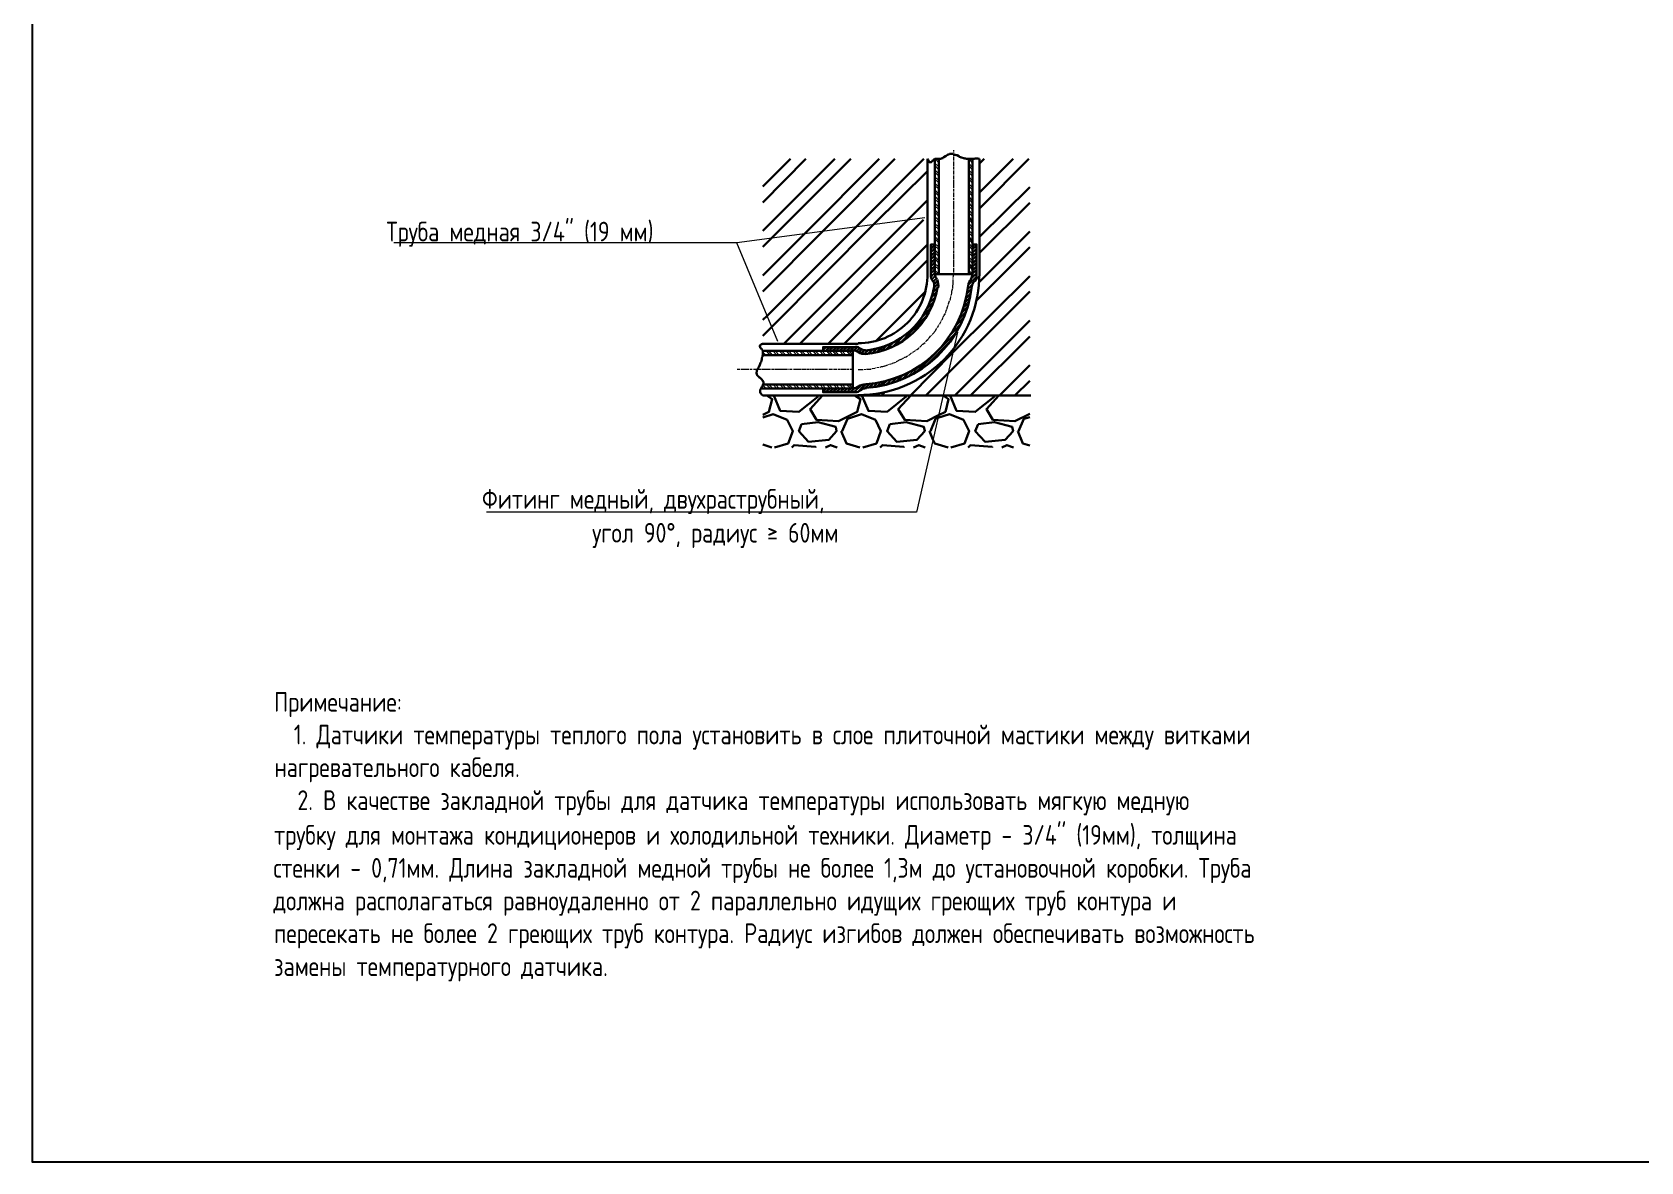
# Model space of a CAD drawing. Header units: millimetres. Extents: x -559267 to 14075, y 0 to 209897.
# Drawn here: x 420 to 624.3, y 0 to 143.5 of the extents above; entities that cross this region are included whole.
import ezdxf

# ---------------------------------------------------------------- set-up
doc = ezdxf.new("R2010")
doc.units = ezdxf.units.MM
doc.linetypes.add('JIS_02_0.7', pattern=[1.35, 0.75, -0.6])
doc.layers.add('01_Lutron', color=1, linetype='JIS_02_0.7', lineweight=13)
doc.layers.add('PDF _Геометрия', color=7, linetype='Continuous')
doc.layers.add('PDF _Текст', color=7, linetype='Continuous', true_color=0x535353)
doc.styles.add('Unecom', font='GOST2304A_0.ttf', dxfattribs={"height": 2.5})

# ---------------------------------------------------------------- blocks, each defined once
blk = doc.blocks.new('ТП')
at = {"layer": 'PDF _Геометрия', "lineweight": 30}
for points in [[(-36.39, -153.83), (-30.93, -148.32)], [(-36.39, -159.47), (-35.32, -158.4), (-25.24, -148.32)], [(-36.39, -165.16), (-28.8, -157.51), (-19.61, -148.32)], [(-36.39, -151.82), (-32.89, -148.32)], [(-36.39, -157.45), (-27.26, -148.32)], [(-36.39, -163.14), (-31.11, -157.81), (-21.63, -148.32)], [(-36.39, -168.77), (-35.85, -168.24), (-24.59, -156.98), (-15.94, -148.32)], [(-15.46, -148.32), (-15.4, -148.44), (-15.35, -148.5), (-15.35, -148.56), (-15.29, -148.62), (-15.29, -148.68), (-15.23, -148.68), (-15.23, -148.74), (-15.17, -148.74), (-15.11, -148.74), (-15.05, -148.74), (-14.99, -148.74), (-14.99, -148.68), (-14.93, -148.68), (-14.93, -148.62), (-14.87, -148.56), (-14.75, -148.5), (-14.69, -148.44), (-14.69, -148.38), (-14.63, -148.38), (-14.57, -148.38), (-14.57, -148.32), (-14.52, -148.32), (-14.46, -148.32), (-14.4, -148.32), (-14.34, -148.32), (-14.28, -148.32), (-14.22, -148.32), (-14.1, -148.32), (-14.04, -148.32), (-13.98, -148.32), (-13.92, -148.32), (-13.86, -148.32), (-13.8, -148.32), (-13.75, -148.26), (-13.69, -148.26), (-13.63, -148.2), (-13.57, -148.2), (-13.51, -148.2), (-13.51, -148.14), (-13.39, -148.09), (-13.21, -147.97), (-13.09, -147.91), (-12.97, -147.85), (-12.92, -147.79), (-12.86, -147.73), (-12.8, -147.73), (-12.74, -147.73), (-12.68, -147.67), (-12.62, -147.67), (-12.56, -147.67), (-12.5, -147.67), (-12.44, -147.67), (-12.38, -147.67), (-12.32, -147.67), (-12.26, -147.67), (-12.2, -147.73), (-12.14, -147.73), (-12.09, -147.73), (-12.03, -147.79), (-11.97, -147.79), (-11.85, -147.85), (-11.73, -147.85), (-11.49, -147.97), (-11.43, -148.03), (-11.31, -148.09), (-11.2, -148.14), (-11.08, -148.14), (-10.96, -148.2), (-10.84, -148.2), (-10.78, -148.26), (-10.66, -148.26), (-10.54, -148.32), (-10.43, -148.32), (-10.31, -148.32), (-10.19, -148.32), (-10.07, -148.32), (-10.01, -148.32), (-9.95, -148.32), (-9.89, -148.32), (-9.83, -148.32), (-9.77, -148.32), (-9.71, -148.32), (-9.66, -148.32), (-9.54, -148.32), (-9.42, -148.26), (-9.36, -148.26), (-9.3, -148.26), (-9.24, -148.26), (-9.18, -148.26), (-9.12, -148.26), (-9.06, -148.26), (-9, -148.32), (-8.88, -148.32)], [(-8.88, -148.91), (-8.29, -148.32)], [(-8.88, -154.61), (-2.6, -148.32)], [(-8.88, -152.59), (-4.62, -148.32)], [(-36.39, -170.79), (-35.26, -169.66), (-22.28, -156.62), (-15.46, -149.86)], [(-8.88, -158.22), (-2.48, -151.88)], [(-33.72, -171.79), (-18.01, -156.09), (-15.46, -153.54)], [(-8.88, -160.24), (-2.48, -153.89)], [(-31.7, -171.79), (-16, -156.03)], [(-28.09, -171.79), (-15.46, -159.17)], [(-8.88, -163.91), (-2.48, -157.51)], [(-26.07, -171.79), (-15.46, -161.18)], [(-9.24, -166.28), (-2.48, -159.52)], [(-17.66, -178.37), (-12.26, -172.92), (-2.48, -163.2)], [(-22.1, -171.5), (-15.7, -165.1)], [(-15.7, -178.37), (-12.86, -175.53), (-2.48, -165.16)], [(-12.03, -178.37), (-2.48, -168.83)], [(-10.01, -178.37), (-2.48, -170.85)], [(-36.39, -171.79), (-36.45, -171.79), (-36.51, -171.85), (-36.57, -171.85), (-36.62, -171.85), (-36.62, -171.91), (-36.68, -171.91), (-36.74, -171.97), (-36.74, -172.03), (-36.8, -172.03), (-36.8, -172.09), (-36.8, -172.15), (-36.74, -172.15), (-36.74, -172.21), (-36.74, -172.27), (-36.68, -172.27), (-36.68, -172.33), (-36.62, -172.39), (-36.57, -172.45), (-36.51, -172.51), (-36.45, -172.57), (-36.45, -172.62), (-36.39, -172.68), (-36.39, -172.74), (-36.39, -172.8), (-36.39, -172.86), (-36.39, -172.92), (-36.39, -172.98), (-36.39, -173.04), (-36.39, -173.1), (-36.39, -173.22), (-36.45, -173.34), (-36.45, -173.45), (-36.51, -173.57), (-36.51, -173.69), (-36.51, -173.81), (-36.57, -173.93), (-36.57, -173.99), (-36.62, -174.05), (-36.62, -174.11), (-36.68, -174.17), (-36.68, -174.22), (-36.74, -174.34), (-36.8, -174.46), (-36.92, -174.76), (-36.98, -174.88), (-37.04, -174.94), (-37.04, -175), (-37.1, -175.05), (-37.1, -175.11), (-37.16, -175.11), (-37.16, -175.17), (-37.16, -175.23), (-37.16, -175.29), (-37.16, -175.35), (-37.22, -175.41), (-37.22, -175.47), (-37.22, -175.53), (-37.22, -175.59), (-37.16, -175.59), (-37.16, -175.65), (-37.16, -175.71), (-37.1, -175.77), (-37.1, -175.83), (-37.04, -175.83), (-37.04, -175.88), (-36.98, -175.94), (-36.92, -175.94), (-36.92, -176), (-36.86, -176.06), (-36.74, -176.12), (-36.68, -176.18), (-36.62, -176.24), (-36.57, -176.3), (-36.51, -176.3), (-36.51, -176.36), (-36.45, -176.42), (-36.39, -176.48), (-36.39, -176.54), (-36.39, -176.6), (-36.33, -176.6), (-36.33, -176.65), (-36.33, -176.71), (-36.33, -176.77), (-36.33, -176.83), (-36.33, -176.89), (-36.39, -176.95), (-36.39, -177.01), (-36.39, -177.07), (-36.45, -177.13), (-36.45, -177.19), (-36.51, -177.25), (-36.57, -177.37), (-36.62, -177.43), (-36.62, -177.48), (-36.68, -177.54), (-36.68, -177.6), (-36.74, -177.66), (-36.74, -177.72), (-36.74, -177.78), (-36.74, -177.84), (-36.74, -177.9), (-36.74, -177.96), (-36.74, -178.02), (-36.68, -178.02), (-36.68, -178.08), (-36.62, -178.14), (-36.57, -178.2), (-36.51, -178.26), (-36.39, -178.37)], [(-6.34, -178.37), (-2.48, -174.52)], [(-4.38, -178.37), (-2.48, -176.48)], [(-35.91, -178.37), (-35.2, -178.85), (-35.62, -180.45), (-36.39, -180.8)], [(-35.02, -178.37), (-34.19, -180.33), (-31.82, -180.45), (-29.39, -178.49), (-29.33, -178.37)], [(-24.71, -178.37), (-24, -178.85), (-24.41, -180.45), (-26.79, -181.63), (-29.57, -181.46), (-30.4, -180.09), (-28.8, -178.37)], [(-25.6, -178.37), (-2.36, -178.37)], [(-23.82, -178.37), (-22.99, -180.33), (-20.62, -180.45), (-18.19, -178.49), (-18.13, -178.37)], [(-23.35, -178.37), (-23.29, -178.31)], [(-21.33, -178.37), (-20.98, -178.02)], [(-13.51, -178.37), (-12.8, -178.85), (-13.21, -180.45), (-14.1, -180.86), (-15.58, -181.63), (-18.37, -181.46), (-19.2, -180.09), (-17.6, -178.37)], [(-12.62, -178.37), (-11.79, -180.33), (-9.42, -180.45), (-6.99, -178.49), (-6.93, -178.37)], [(-2.48, -180.69), (-4.38, -181.63), (-7.17, -181.46), (-8, -180.09), (-6.4, -178.37)], [(-34.91, -184.95), (-33.19, -184.48), (-32.59, -182.88), (-33.31, -181.46), (-35.08, -180.74), (-36.39, -181.16)], [(-26.31, -182.88), (-25.66, -181.34), (-23.88, -180.74), (-22.1, -181.46), (-21.39, -182.88), (-21.98, -184.48), (-23.7, -184.95)], [(-15.11, -182.88), (-14.46, -181.34), (-14.16, -181.22), (-12.68, -180.74), (-10.9, -181.46), (-10.19, -182.88), (-10.78, -184.48), (-12.5, -184.95)], [(-3.91, -182.88), (-3.25, -181.34), (-2.48, -181.1)], [(-26.43, -182.88), (-25.78, -184.48), (-24.06, -184.95)], [(-15.23, -182.88), (-14.81, -183.95), (-14.57, -184.48), (-12.86, -184.95)], [(-4.02, -182.88), (-3.37, -184.48), (-2.48, -184.72)], [(-36.39, -184.6), (-35.26, -184.95)], [(-29.69, -184.95), (-29.69, -184.89), (-32.42, -184.66), (-32.71, -184.95)], [(-28.44, -184.95), (-27.79, -184.66), (-26.96, -184.95)], [(-18.49, -184.95), (-18.49, -184.89), (-21.21, -184.66), (-21.51, -184.95)], [(-15.76, -184.95), (-16.59, -184.66), (-17.24, -184.95)], [(-7.28, -184.95), (-7.28, -184.89), (-10.01, -184.66), (-10.31, -184.95)], [(-4.56, -184.95), (-5.39, -184.66), (-6.04, -184.95)]]:
    blk.add_lwpolyline(points, dxfattribs=at)
at = {"layer": 'PDF _Геометрия', "color": 251, "lineweight": 30, "true_color": 0x535353}
for points in [[(-15.46, -162.96), (-15.46, -148.32)], [(-8.88, -162.84), (-8.88, -148.32)], [(-36.39, -171.79), (-24.3, -171.79)], [(-36.39, -178.37), (-24.36, -178.37)]]:
    blk.add_lwpolyline(points, dxfattribs=at)
at = {"layer": 'PDF _Геометрия', "color": 22, "lineweight": 30, "true_color": 0xc13000}
for points in [[(-9.77, -148.32), (-9.77, -162.96), (-14.57, -162.96), (-14.57, -148.32)], [(-14.04, -162.96), (-14.04, -148.32)], [(-10.25, -162.96), (-10.25, -148.32)], [(-9.77, -159.17), (-9.24, -159.17), (-9.24, -163.26)], [(-36.62, -177.48), (-24.95, -177.48), (-24.95, -172.68), (-36.39, -172.68)], [(-36.39, -173.22), (-24.95, -173.22)], [(-28.74, -172.68), (-28.74, -172.21), (-24.65, -172.21)], [(-36.39, -176.95), (-24.95, -176.95)], [(-28.74, -177.48), (-28.74, -177.96), (-24.65, -177.96)]]:
    blk.add_lwpolyline(points, dxfattribs=at)
at = {"layer": 'PDF _Геометрия', "color": 22, "lineweight": 0, "true_color": 0xc13000}
for points in [[(-14.57, -148.86), (-14.04, -149.33)], [(-14.57, -149.15), (-14.04, -149.69)], [(-14.52, -148.32), (-14.04, -148.8)], [(-14.22, -148.32), (-14.04, -148.5)], [(-10.25, -148.32), (-9.77, -148.86)], [(-10.25, -148.91), (-9.77, -149.39)], [(-9.95, -148.32), (-9.77, -148.56)], [(-14.57, -149.69), (-14.04, -150.22)], [(-14.57, -149.98), (-14.04, -150.52)], [(-14.57, -150.57), (-14.04, -151.05)], [(-14.57, -150.87), (-14.04, -151.35)], [(-10.25, -149.21), (-9.77, -149.69)], [(-10.25, -149.74), (-9.77, -150.22)], [(-10.25, -150.04), (-9.77, -150.52)], [(-10.25, -150.57), (-9.77, -151.11)], [(-10.25, -150.87), (-9.77, -151.4)], [(-14.57, -151.4), (-14.04, -151.88)], [(-14.57, -151.7), (-14.04, -152.17)], [(-14.57, -152.23), (-14.04, -152.77)], [(-14.57, -152.53), (-14.04, -153.06)], [(-14.57, -153.06), (-14.04, -153.6)], [(-10.25, -151.46), (-9.77, -151.94)], [(-10.25, -151.76), (-9.77, -152.23)], [(-10.25, -152.29), (-9.77, -152.77)], [(-10.25, -152.59), (-9.77, -153.06)], [(-10.25, -153.12), (-9.77, -153.66)], [(-14.57, -153.42), (-14.04, -153.89)], [(-14.57, -153.95), (-14.04, -154.43)], [(-14.57, -154.25), (-14.04, -154.72)], [(-14.57, -154.78), (-14.04, -155.32)], [(-14.57, -155.08), (-14.04, -155.61)], [(-10.25, -153.42), (-9.77, -153.95)], [(-10.25, -153.95), (-9.77, -154.49)], [(-10.25, -154.31), (-9.77, -154.78)], [(-10.25, -154.84), (-9.77, -155.32)], [(-10.25, -155.14), (-9.77, -155.61)], [(-14.57, -155.61), (-14.04, -156.15)], [(-14.57, -155.97), (-14.04, -156.44)], [(-14.57, -156.5), (-14.04, -156.98)], [(-14.57, -156.8), (-14.04, -157.27)], [(-14.57, -157.33), (-14.04, -157.87)], [(-10.25, -155.67), (-9.77, -156.21)], [(-10.25, -155.97), (-9.77, -156.5)], [(-10.25, -156.5), (-9.77, -157.04)], [(-10.25, -156.86), (-9.77, -157.33)], [(-15.05, -159.35), (-14.87, -159.17)], [(-15.05, -159.23), (-14.99, -159.17)], [(-15.05, -159.64), (-14.57, -159.17)], [(-15.05, -159.82), (-14.57, -159.29)], [(-14.57, -157.63), (-14.04, -158.16)], [(-14.57, -158.16), (-14.04, -158.7)], [(-14.57, -158.46), (-14.04, -158.99)], [(-14.57, -159.05), (-14.04, -159.52)], [(-14.57, -159.35), (-14.04, -159.82)], [(-10.25, -157.39), (-9.77, -157.87)], [(-10.25, -157.69), (-9.77, -158.16)], [(-10.25, -158.22), (-9.77, -158.75)], [(-10.25, -158.52), (-9.77, -159.05)], [(-10.25, -159.05), (-9.77, -159.58)], [(-10.25, -159.35), (-9.77, -159.88), (-9.24, -159.35)], [(-9.77, -159.41), (-9.48, -159.17)], [(-9.77, -159.29), (-9.66, -159.17)], [(-9.77, -159.7), (-9.24, -159.23)], [(-15.05, -160.12), (-14.57, -159.58)], [(-15.05, -160.24), (-14.57, -159.76)], [(-15.05, -160.53), (-14.57, -160.06)], [(-15.05, -160.71), (-14.57, -160.18), (-14.04, -160.71)], [(-15.05, -161.01), (-14.57, -160.47)], [(-15.05, -161.13), (-14.57, -160.65)], [(-15.05, -161.42), (-14.57, -160.95)], [(-15.05, -161.6), (-14.57, -161.07)], [(-15.05, -161.9), (-14.57, -161.36)], [(-14.57, -159.88), (-14.04, -160.41)], [(-14.57, -160.71), (-14.04, -161.24)], [(-14.57, -161.01), (-14.04, -161.54)], [(-10.25, -159.94), (-9.77, -160.41)], [(-10.25, -160.24), (-9.77, -160.71)], [(-10.25, -160.77), (-9.77, -161.24)], [(-10.25, -161.07), (-9.77, -161.6)], [(-9.77, -160.18), (-9.24, -159.64)], [(-9.77, -160.3), (-9.24, -159.82)], [(-9.77, -160.59), (-9.24, -160.12)], [(-9.77, -160.77), (-9.24, -160.24)], [(-9.77, -161.07), (-9.24, -160.53)], [(-9.77, -161.18), (-9.24, -160.71)], [(-9.77, -161.48), (-9.24, -161.01)], [(-9.77, -161.66), (-9.24, -161.13)], [(-9.77, -161.96), (-9.24, -161.42)], [(-15.05, -162.01), (-14.57, -161.54)], [(-15.05, -162.31), (-14.57, -161.84)], [(-15.05, -162.49), (-14.57, -161.96)], [(-15.05, -162.78), (-14.57, -162.25)], [(-15.05, -162.9), (-14.57, -162.43), (-14.04, -162.96)], [(-15.05, -163.2), (-14.57, -162.73), (-14.34, -162.96)], [(-15.05, -163.38), (-14.57, -162.84)], [(-14.99, -163.61), (-14.52, -163.14)], [(-14.93, -163.67), (-14.52, -163.26)], [(-14.57, -161.6), (-14.04, -162.07)], [(-14.57, -161.9), (-14.04, -162.37)], [(-10.37, -164.44), (-9.3, -163.38)], [(-10.31, -164.27), (-9.24, -163.2)], [(-10.25, -161.6), (-9.77, -162.13)], [(-10.25, -161.9), (-9.77, -162.43)], [(-10.25, -162.49), (-9.77, -162.96), (-9.24, -162.49)], [(-10.25, -162.78), (-10.07, -162.96)], [(-10.13, -163.79), (-9.24, -162.9)], [(-9.83, -163.38), (-9.24, -162.78)], [(-9.77, -162.07), (-9.24, -161.6)], [(-9.77, -162.37), (-9.24, -161.9)], [(-9.77, -162.55), (-9.24, -162.01)], [(-9.77, -162.84), (-9.24, -162.31)], [(-15.05, -166.04), (-14.34, -165.33)], [(-14.99, -165.81), (-14.28, -165.1)], [(-14.87, -165.39), (-14.22, -164.74)], [(-14.81, -163.85), (-14.4, -163.5)], [(-14.81, -165.22), (-14.16, -164.56)], [(-14.75, -163.97), (-14.34, -163.56)], [(-14.75, -164.86), (-14.16, -164.27)], [(-14.69, -164.21), (-14.28, -163.79)], [(-14.69, -164.33), (-14.22, -163.91)], [(-14.69, -164.62), (-14.16, -164.15)], [(-10.6, -166.04), (-9.95, -165.45)], [(-10.54, -165.87), (-9.95, -165.22)], [(-10.48, -165.33), (-9.89, -164.74)], [(-10.48, -165.51), (-9.89, -164.92)], [(-10.43, -164.98), (-9.83, -164.39)], [(-10.37, -164.8), (-9.71, -164.15)], [(-16.59, -168.89), (-15.05, -167.35)], [(-16.18, -168.36), (-14.93, -167.05)], [(-15.76, -167.65), (-14.69, -166.58)], [(-15.58, -167.29), (-14.63, -166.34)], [(-15.35, -166.76), (-14.46, -165.93)], [(-15.23, -166.52), (-14.4, -165.69)], [(-11.2, -168), (-10.37, -167.17)], [(-11.08, -167.7), (-10.31, -166.93)], [(-10.96, -167.29), (-10.19, -166.58)], [(-10.9, -167.05), (-10.19, -166.34)], [(-10.78, -166.64), (-10.07, -165.99)], [(-10.72, -166.46), (-10.01, -165.81)], [(-19.26, -171.91), (-15.35, -167.94)], [(-18.9, -171.68), (-15.58, -168.36)], [(-17.89, -170.96), (-16.23, -169.31)], [(-12.62, -170.73), (-11.26, -169.36)], [(-12.32, -170.31), (-11.14, -169.07)], [(-11.97, -169.66), (-10.9, -168.59)], [(-11.79, -169.31), (-10.78, -168.3)], [(-11.49, -168.77), (-10.6, -167.82)], [(-11.37, -168.48), (-10.54, -167.59)], [(-20.62, -172.51), (-19.61, -171.5)], [(-20.15, -172.33), (-18.9, -171.08)], [(-19.85, -172.21), (-18.31, -170.67)], [(-16.89, -175.47), (-11.79, -170.37)], [(-16.06, -174.94), (-12.32, -171.14)], [(-13.45, -171.91), (-11.55, -170.02)], [(-36.39, -172.86), (-36.03, -173.22)], [(-36.39, -173.16), (-36.33, -173.22)], [(-35.97, -172.68), (-35.5, -173.22)], [(-35.68, -172.68), (-35.2, -173.22)], [(-35.14, -172.68), (-34.61, -173.22)], [(-34.85, -172.68), (-34.31, -173.22)], [(-34.31, -172.68), (-33.78, -173.22)], [(-34.02, -172.68), (-33.48, -173.22)], [(-33.42, -172.68), (-32.95, -173.22)], [(-33.13, -172.68), (-32.65, -173.22)], [(-32.59, -172.68), (-32.06, -173.22)], [(-32.3, -172.68), (-31.76, -173.22)], [(-31.76, -172.68), (-31.23, -173.22)], [(-31.47, -172.68), (-30.93, -173.22)], [(-30.88, -172.68), (-30.4, -173.22)], [(-30.58, -172.68), (-30.1, -173.22)], [(-30.05, -172.68), (-29.57, -173.22)], [(-29.75, -172.68), (-29.22, -173.22)], [(-29.22, -172.68), (-28.68, -173.22)], [(-28.92, -172.68), (-28.39, -173.22)], [(-28.74, -172.62), (-28.33, -172.21)], [(-28.74, -172.45), (-28.44, -172.21)], [(-28.5, -172.68), (-28.03, -172.21)], [(-28.39, -172.68), (-27.85, -172.21)], [(-28.33, -172.68), (-27.85, -173.22)], [(-28.09, -172.68), (-27.56, -172.21)], [(-28.03, -172.68), (-27.56, -173.22)], [(-27.91, -172.68), (-27.44, -172.21)], [(-27.62, -172.68), (-27.14, -172.21)], [(-27.02, -173.22), (-27.5, -172.68), (-26.96, -172.21)], [(-26.73, -173.22), (-27.2, -172.68), (-26.67, -172.21)], [(-27.02, -172.68), (-26.55, -172.21)], [(-26.73, -172.68), (-26.25, -172.21)], [(-26.67, -172.68), (-26.13, -173.22)], [(-26.61, -172.68), (-26.07, -172.21)], [(-26.37, -172.68), (-25.84, -173.22)], [(-26.31, -172.68), (-25.78, -172.21)], [(-26.13, -172.68), (-25.66, -172.21)], [(-25.84, -172.68), (-25.36, -172.21)], [(-25.78, -172.68), (-25.3, -173.22)], [(-25.72, -172.68), (-25.18, -172.21)], [(-25.48, -172.68), (-25.01, -173.22)], [(-25.42, -172.68), (-24.89, -172.21)], [(-25.24, -172.68), (-24.77, -172.21)], [(-24.95, -172.68), (-24.47, -172.21)], [(-24.83, -172.68), (-24.36, -172.27)], [(-24.59, -172.74), (-24.18, -172.33)], [(-24.47, -172.8), (-24.06, -172.39)], [(-24.3, -172.92), (-23.94, -172.51)], [(-24.18, -172.98), (-23.82, -172.57)], [(-24, -173.04), (-23.58, -172.62)], [(-23.88, -173.1), (-23.47, -172.68)], [(-23.64, -173.16), (-23.11, -172.62)], [(-23.53, -173.16), (-22.93, -172.62)], [(-23.17, -173.16), (-22.58, -172.57)], [(-22.99, -173.1), (-22.4, -172.51)], [(-22.7, -173.1), (-22.04, -172.45)], [(-22.52, -173.04), (-21.81, -172.39)], [(-22.1, -172.98), (-21.45, -172.27)], [(-21.92, -172.92), (-21.21, -172.21)], [(-21.57, -172.8), (-20.74, -172.03)], [(-21.33, -172.74), (-20.5, -171.91)], [(-20.92, -172.62), (-19.97, -171.68)], [(-15.52, -174.52), (-12.68, -171.74)], [(-19.38, -176.65), (-18.49, -175.71)], [(-18.96, -176.48), (-17.95, -175.47)], [(-18.66, -176.36), (-17.6, -175.29)], [(-18.13, -176.12), (-16.95, -174.88)], [(-17.83, -176), (-16.47, -174.58)], [(-17.24, -175.65), (-15.35, -173.75)], [(-36.51, -177.25), (-36.27, -177.48)], [(-36.39, -177.07), (-35.97, -177.48)], [(-35.97, -176.95), (-35.44, -177.48)], [(-35.62, -176.95), (-35.14, -177.48)], [(-35.08, -176.95), (-34.61, -177.48)], [(-34.79, -176.95), (-34.31, -177.48)], [(-34.25, -176.95), (-33.72, -177.48)], [(-33.96, -176.95), (-33.42, -177.48)], [(-33.42, -176.95), (-32.89, -177.48)], [(-33.13, -176.95), (-32.59, -177.48)], [(-32.53, -176.95), (-32.06, -177.48)], [(-32.24, -176.95), (-31.76, -177.48)], [(-31.7, -176.95), (-31.23, -177.48)], [(-31.41, -176.95), (-30.88, -177.48)], [(-30.88, -176.95), (-30.34, -177.48)], [(-30.58, -176.95), (-30.05, -177.48)], [(-29.99, -176.95), (-29.51, -177.48)], [(-29.69, -176.95), (-29.22, -177.48)], [(-28.74, -177.54), (-28.68, -177.48), (-29.16, -176.95)], [(-28.86, -176.95), (-28.39, -177.48)], [(-28.74, -177.96), (-28.27, -177.48)], [(-28.74, -177.78), (-28.44, -177.48)], [(-28.5, -177.96), (-27.97, -177.48)], [(-28.33, -177.96), (-27.79, -177.48), (-28.33, -176.95)], [(-28.03, -177.96), (-27.5, -177.48), (-28.03, -176.95)], [(-27.85, -177.96), (-27.38, -177.48)], [(-27.62, -177.96), (-27.08, -177.48)], [(-27.44, -176.95), (-26.96, -177.48)], [(-27.44, -177.96), (-26.9, -177.48)], [(-27.14, -176.95), (-26.67, -177.48)], [(-27.14, -177.96), (-26.61, -177.48)], [(-26.96, -177.96), (-26.49, -177.48)], [(-26.67, -177.96), (-26.19, -177.48)], [(-26.61, -176.95), (-26.13, -177.48)], [(-26.55, -177.96), (-26.01, -177.48)], [(-26.31, -176.95), (-25.84, -177.48)], [(-26.25, -177.96), (-25.72, -177.48)], [(-26.07, -177.96), (-25.6, -177.48)], [(-25.78, -176.95), (-25.24, -177.48)], [(-25.78, -177.96), (-25.3, -177.48)], [(-25.66, -177.96), (-25.13, -177.48)], [(-25.48, -176.95), (-24.95, -177.48)], [(-25.36, -177.96), (-24.83, -177.48)], [(-25.18, -177.96), (-24.65, -177.43)], [(-24.89, -177.96), (-24.06, -177.13)], [(-24.77, -177.96), (-23.82, -177.07)], [(-24.41, -177.96), (-23.47, -176.95)], [(-24.12, -177.78), (-23.29, -176.95)], [(-23.53, -177.48), (-22.93, -176.89)], [(-23.35, -177.43), (-22.75, -176.89)], [(-22.99, -177.43), (-22.46, -176.83)], [(-22.81, -177.43), (-22.28, -176.83)], [(-22.52, -177.37), (-21.92, -176.77)], [(-22.34, -177.37), (-21.75, -176.71)], [(-21.98, -177.31), (-21.39, -176.65)], [(-21.81, -177.25), (-21.15, -176.65)], [(-21.45, -177.19), (-20.8, -176.54)], [(-21.27, -177.13), (-20.56, -176.48)], [(-20.86, -177.07), (-20.15, -176.36)], [(-20.68, -177.01), (-19.97, -176.3)], [(-20.27, -176.89), (-19.49, -176.12)], [(-20.09, -176.83), (-19.26, -176.06)], [(-19.61, -176.71), (-18.78, -175.83)]]:
    blk.add_lwpolyline(points, dxfattribs=at)
at = {"layer": 'PDF _Геометрия', "lineweight": 0}
for points in [[(-12.14, -147.37), (-12.14, -147.2)], [(-12.14, -147.55), (-12.14, -147.49)], [(-12.14, -147.97), (-12.14, -147.61)], [(-12.14, -148.09), (-12.14, -148.03)], [(-12.14, -148.5), (-12.14, -148.14)], [(-12.14, -148.68), (-12.14, -148.62)], [(-12.14, -149.09), (-12.14, -148.74)], [(-12.14, -149.21), (-12.14, -149.15)], [(-12.14, -149.63), (-12.14, -149.27)], [(-12.14, -149.8), (-12.14, -149.69)], [(-12.14, -150.22), (-12.14, -149.86)], [(-12.14, -150.34), (-12.14, -150.28)], [(-12.14, -150.75), (-12.14, -150.4)], [(-12.14, -150.93), (-12.14, -150.81)], [(-12.14, -151.35), (-12.14, -150.99)], [(-12.14, -151.46), (-12.14, -151.4)], [(-12.14, -151.88), (-12.14, -151.52)], [(-12.14, -152), (-12.14, -151.94)], [(-12.14, -152.47), (-12.14, -152.12)], [(-12.14, -152.59), (-12.14, -152.53)], [(-12.14, -153), (-12.14, -152.65)], [(-12.14, -153.12), (-12.14, -153.06)], [(-12.14, -153.54), (-12.14, -153.24)], [(-12.14, -153.72), (-12.14, -153.66)], [(-12.14, -154.13), (-12.14, -153.78)], [(-12.14, -154.25), (-12.14, -154.19)], [(-12.14, -154.66), (-12.14, -154.31)], [(-12.14, -154.84), (-12.14, -154.72)], [(-12.14, -155.26), (-12.14, -154.9)], [(-15.82, -155.79), (-39.71, -158.99)], [(-12.14, -155.38), (-12.14, -155.32)], [(-12.14, -155.79), (-12.14, -155.43)], [(-12.14, -155.97), (-12.14, -155.85)], [(-12.14, -156.38), (-12.14, -156.03)], [(-12.14, -156.5), (-12.14, -156.44)], [(-12.14, -156.92), (-12.14, -156.56)], [(-12.14, -157.04), (-12.14, -156.98)], [(-12.14, -157.51), (-12.14, -157.15)], [(-34.49, -171.5), (-39.71, -158.99), (-83.27, -158.99)], [(-12.14, -157.63), (-12.14, -157.57)], [(-12.14, -158.04), (-12.14, -157.69)], [(-12.14, -158.16), (-12.14, -158.1)], [(-12.14, -158.58), (-12.14, -158.28)], [(-12.14, -158.75), (-12.14, -158.7)], [(-12.14, -159.17), (-12.14, -158.81)], [(-12.14, -159.29), (-12.14, -159.23)], [(-12.14, -159.7), (-12.14, -159.35)], [(-12.14, -159.88), (-12.14, -159.82)], [(-12.14, -160.3), (-12.14, -159.94)], [(-12.14, -160.41), (-12.14, -160.35)], [(-12.14, -160.83), (-12.14, -160.47)], [(-12.14, -161.01), (-12.14, -160.89)], [(-12.14, -161.42), (-12.14, -161.07)], [(-12.14, -161.54), (-12.14, -161.48)], [(-12.14, -161.96), (-12.14, -161.6)], [(-12.14, -162.07), (-12.14, -162.01)], [(-12.14, -162.55), (-12.14, -162.19)], [(-12.14, -162.67), (-12.14, -162.61)], [(-12.14, -162.96), (-12.14, -162.73)], [(-11.67, -170.31), (-16.89, -193.19), (-71.48, -193.19)], [(-39.41, -175.05), (-39.65, -175.05)], [(-39.29, -175.05), (-39.35, -175.05)], [(-38.82, -175.05), (-39.17, -175.05)], [(-38.7, -175.05), (-38.76, -175.05)], [(-38.28, -175.05), (-38.64, -175.05)], [(-38.17, -175.05), (-38.23, -175.05)], [(-37.75, -175.05), (-38.05, -175.05)], [(-37.57, -175.05), (-37.63, -175.05)], [(-37.16, -175.05), (-37.51, -175.05)], [(-37.04, -175.05), (-37.1, -175.05)], [(-36.62, -175.05), (-36.98, -175.05)], [(-36.45, -175.05), (-36.51, -175.05)], [(-36.03, -175.05), (-36.39, -175.05)], [(-35.91, -175.05), (-35.97, -175.05)], [(-35.5, -175.05), (-35.85, -175.05)], [(-35.32, -175.05), (-35.44, -175.05)], [(-34.91, -175.05), (-35.26, -175.05)], [(-34.79, -175.05), (-34.85, -175.05)], [(-34.37, -175.05), (-34.73, -175.05)], [(-34.19, -175.05), (-34.31, -175.05)], [(-33.78, -175.05), (-34.14, -175.05)], [(-33.66, -175.05), (-33.72, -175.05)], [(-33.25, -175.05), (-33.6, -175.05)], [(-33.13, -175.05), (-33.19, -175.05)], [(-32.71, -175.05), (-33.01, -175.05)], [(-32.53, -175.05), (-32.59, -175.05)], [(-32.12, -175.05), (-32.48, -175.05)], [(-32, -175.05), (-32.06, -175.05)], [(-31.59, -175.05), (-31.94, -175.05)], [(-31.41, -175.05), (-31.47, -175.05)], [(-30.99, -175.05), (-31.35, -175.05)], [(-30.88, -175.05), (-30.93, -175.05)], [(-30.46, -175.05), (-30.82, -175.05)], [(-30.28, -175.05), (-30.4, -175.05)], [(-29.87, -175.05), (-30.22, -175.05)], [(-29.75, -175.05), (-29.81, -175.05)], [(-29.33, -175.05), (-29.69, -175.05)], [(-29.16, -175.05), (-29.27, -175.05)], [(-28.74, -175.05), (-29.1, -175.05)], [(-28.62, -175.05), (-28.68, -175.05)], [(-28.21, -175.05), (-28.56, -175.05)], [(-28.09, -175.05), (-28.15, -175.05)], [(-27.62, -175.05), (-27.97, -175.05)], [(-27.5, -175.05), (-27.56, -175.05)], [(-27.08, -175.05), (-27.44, -175.05)], [(-26.96, -175.05), (-27.02, -175.05)], [(-26.55, -175.05), (-26.84, -175.05)], [(-26.37, -175.05), (-26.43, -175.05)], [(-25.96, -175.05), (-26.31, -175.05)], [(-25.84, -175.05), (-25.9, -175.05)], [(-25.42, -175.05), (-25.78, -175.05)], [(-25.24, -175.05), (-25.3, -175.05)], [(-24.95, -175.05), (-25.18, -175.05)]]:
    blk.add_lwpolyline(points, dxfattribs=at)
at = {"layer": 'PDF _Геометрия', "color": 22, "lineweight": 30, "true_color": 0xc13000}
for points in [[(-14.52, -159.17), (-15.05, -159.17), (-15.05, -163.26, 0.155287), (-14.81, -163.83)], [(-23.37, -172.64, 0.335494), (-14.68, -164.71, 0.185787), (-14.78, -163.81)], [(-24.94, -172.62, -0.178306), (-24.26, -172.86, 0.163226), (-23.33, -173.09)], [(-23.34, -172.62, -0.222521), (-24.02, -172.38, 0.155287), (-24.61, -172.15)]]:
    blk.add_lwpolyline(points, format="xyb", dxfattribs=at)
at = {"layer": 'PDF _Геометрия', "color": 1, "lineweight": 0}
for points in [[(-12.2, -163.38), (-12.14, -162.96)], [(-12.44, -165.63), (-12.38, -165.27)], [(-12.38, -165.1), (-12.26, -164.74)], [(-12.38, -165.22), (-12.38, -165.16)], [(-12.26, -164.5), (-12.2, -164.15)], [(-12.26, -164.68), (-12.26, -164.56)], [(-12.2, -163.56), (-12.2, -163.5)], [(-12.2, -163.97), (-12.2, -163.61)], [(-12.2, -164.09), (-12.2, -164.03)], [(-13.15, -167.76), (-13.09, -167.59), (-13.03, -167.41)], [(-12.97, -167.23), (-12.86, -166.87)], [(-12.97, -167.35), (-12.97, -167.29)], [(-12.8, -166.7), (-12.68, -166.34)], [(-12.8, -166.82), (-12.8, -166.76)], [(-12.62, -166.28), (-12.62, -166.22)], [(-12.56, -166.16), (-12.56, -166.1), (-12.5, -165.81)], [(-12.5, -165.75), (-12.5, -165.69)], [(-14.22, -169.72), (-14.04, -169.42)], [(-13.98, -169.36), (-13.98, -169.31)], [(-13.92, -169.25), (-13.8, -169.01), (-13.75, -168.95)], [(-13.69, -168.89), (-13.69, -168.83)], [(-13.63, -168.77), (-13.51, -168.42)], [(-13.45, -168.36), (-13.45, -168.3)], [(-13.39, -168.24), (-13.21, -167.94)], [(-13.21, -167.88), (-13.15, -167.82)], [(-16.06, -171.85), (-15.76, -171.62)], [(-15.7, -171.56), (-15.7, -171.5)], [(-15.64, -171.44), (-15.4, -171.2)], [(-15.35, -171.14), (-15.29, -171.08)], [(-15.29, -171.02), (-15.05, -170.79)], [(-14.99, -170.73), (-14.93, -170.67)], [(-14.87, -170.61), (-14.63, -170.37)], [(-14.63, -170.31), (-14.57, -170.25)], [(-14.52, -170.19), (-14.34, -169.9)], [(-14.34, -169.84), (-14.28, -169.78)], [(-18.78, -173.75), (-18.49, -173.57)], [(-18.43, -173.57), (-18.37, -173.51)], [(-18.31, -173.51), (-18.19, -173.45), (-18.01, -173.34)], [(-17.95, -173.28), (-17.89, -173.22)], [(-17.83, -173.22), (-17.54, -172.98)], [(-17.48, -172.98), (-17.42, -172.92)], [(-17.36, -172.86), (-17.06, -172.68)], [(-17.01, -172.62), (-16.95, -172.62)], [(-16.89, -172.57), (-16.59, -172.33)], [(-16.59, -172.27), (-16.53, -172.27)], [(-16.47, -172.21), (-16.18, -171.97)], [(-16.12, -171.91), (-16.12, -171.85)], [(-24.3, -175.05), (-23.82, -175.05)], [(-23.76, -175.05), (-23.7, -175.05)], [(-23.58, -175.05), (-23.29, -175)], [(-23.17, -175), (-23.11, -175)], [(-23.05, -175), (-22.7, -175)], [(-22.64, -175), (-22.58, -174.94)], [(-22.52, -174.94), (-22.16, -174.88)], [(-22.1, -174.88), (-22.04, -174.82)], [(-21.92, -174.82), (-21.63, -174.76)], [(-21.51, -174.76), (-21.45, -174.76)], [(-21.39, -174.7), (-21.15, -174.7), (-21.04, -174.64)], [(-20.98, -174.64), (-20.92, -174.58)], [(-20.86, -174.58), (-20.5, -174.46)], [(-20.44, -174.46), (-20.38, -174.4)], [(-20.32, -174.4), (-19.97, -174.28)], [(-19.91, -174.28), (-19.85, -174.22)], [(-19.79, -174.22), (-19.61, -174.17), (-19.49, -174.11)], [(-19.44, -174.05), (-19.38, -174.05)], [(-19.32, -173.99), (-18.96, -173.81)], [(-18.9, -173.81), (-18.84, -173.75)]]:
    blk.add_lwpolyline(points, dxfattribs=at)
at = {"layer": 'PDF _Геометрия', "lineweight": 30}
for points in [[(-31.47, -181.99), (-29.39, -181.75), (-27.14, -182.35), (-27.02, -182.88), (-28.03, -184), (-30.58, -184.24), (-31.82, -182.88)], [(-20.27, -181.99), (-18.19, -181.75), (-15.94, -182.35), (-15.82, -182.88), (-16.83, -184), (-19.38, -184.24), (-20.62, -182.88)], [(-9.06, -181.99), (-6.99, -181.75), (-4.74, -182.35), (-4.62, -182.88), (-5.62, -184), (-8.17, -184.24), (-9.42, -182.88)]]:
    blk.add_lwpolyline(points, close=True, dxfattribs=at)
for radius, start, end in [(15.38, 269.7748, 0.4945), (8.8, 269.8791, 0.3019)]:
    blk.add_arc((-24.27, -162.93), radius, start, end, dxfattribs=at)
at = {"layer": 'PDF _Геометрия', "color": 22, "lineweight": 30, "true_color": 0xc13000}
for centre, radius, start, end in [((-13.48, -162.93), 1.04, 179.1979, 219.0624), ((-10.99, -162.87), 1.22, 324.5639, 356.6982), ((-10.22, -163.17), 1.04, 320.6864, 355.9937), ((-24.27, -162.93), 10.22, 275.1527, 350.4308), ((-24.27, -162.93), 14.02, 273.8452, 353.963), ((-24.27, -162.93), 14.49, 273.7958, 353.7433), ((-15.85, -164.36), 1.75, 349.9369, 25.1962), ((-8.74, -164.59), 1.57, 140.279, 173.9077), ((-8.8, -164.59), 1.04, 130.59, 175.0885), ((-24.92, -176.45), 0.978, 268.5393, 309.2862), ((-24.68, -176.92), 1.04, 274.0063, 309.3136), ((-23.02, -179.41), 2.52, 96.3663, 119.2447), ((-23.14, -178.88), 1.45, 95.6476, 128.7112)]:
    blk.add_arc(centre, radius, start, end, dxfattribs=at)
at = {"layer": 'PDF _Текст', "color": 7, "char_height": 2.5, "attachment_point": 7, "style": 'Unecom'}
for s, insert in [('Труба медная 3/4" (19 мм)', (-84.22, -159.47)), ('Фитинг медный, двухраструбный,', (-72.07, -193.43)), ('угол 90°, радиус ≥ 60мм', (-58.08, -197.73)), ('Примечание:', (-98.48, -219.21)), ('1. Датчики температуры теплого пола установить в слое плиточной мастики между витками', (-95.98, -223.36)), ('нагревательного кабеля.', (-98.43, -227.51)), ('2. В качестве закладной трубы для датчика температуры использовать мягкую медную', (-95.51, -231.7)), ("трубку для монтажа кондиционеров и холодильной техники. Диаметр - 3/4'' (19мм), толщина", (-98.48, -236.11)), ('стенки - 0,71мм. Длина закладной медной трубы не более 1,3м до установочной коробки. Труба', (-98.56, -240.3)), ('должна располагаться равноудаленно от 2 параллельно идущих греющих труб контура и', (-98.56, -244.45)), ('пересекать не более 2 греющих труб контура. Радиус изгибов должен обеспечивать возможность', (-98.48, -248.6)), ('замены температурного датчика.', (-98.48, -252.79))]:
    blk.add_mtext(s, dxfattribs=dict(at, insert=insert))

msp = doc.modelspace()

# ---------------------------------------------------------------- linework, layer by layer
at = {"layer": 'Defpoints', "color": 6}
msp.add_lwpolyline([(420, 287), (420, 0), (815, 0), (815, 287), (420, 287)], dxfattribs=at)

# ---------------------------------------------------------------- block references
at = {"layer": '01_Lutron', "color": 5}
msp.add_blockref('ТП', (549.21, 275.71), dxfattribs=at)

doc.saveas('drawing.dxf')
